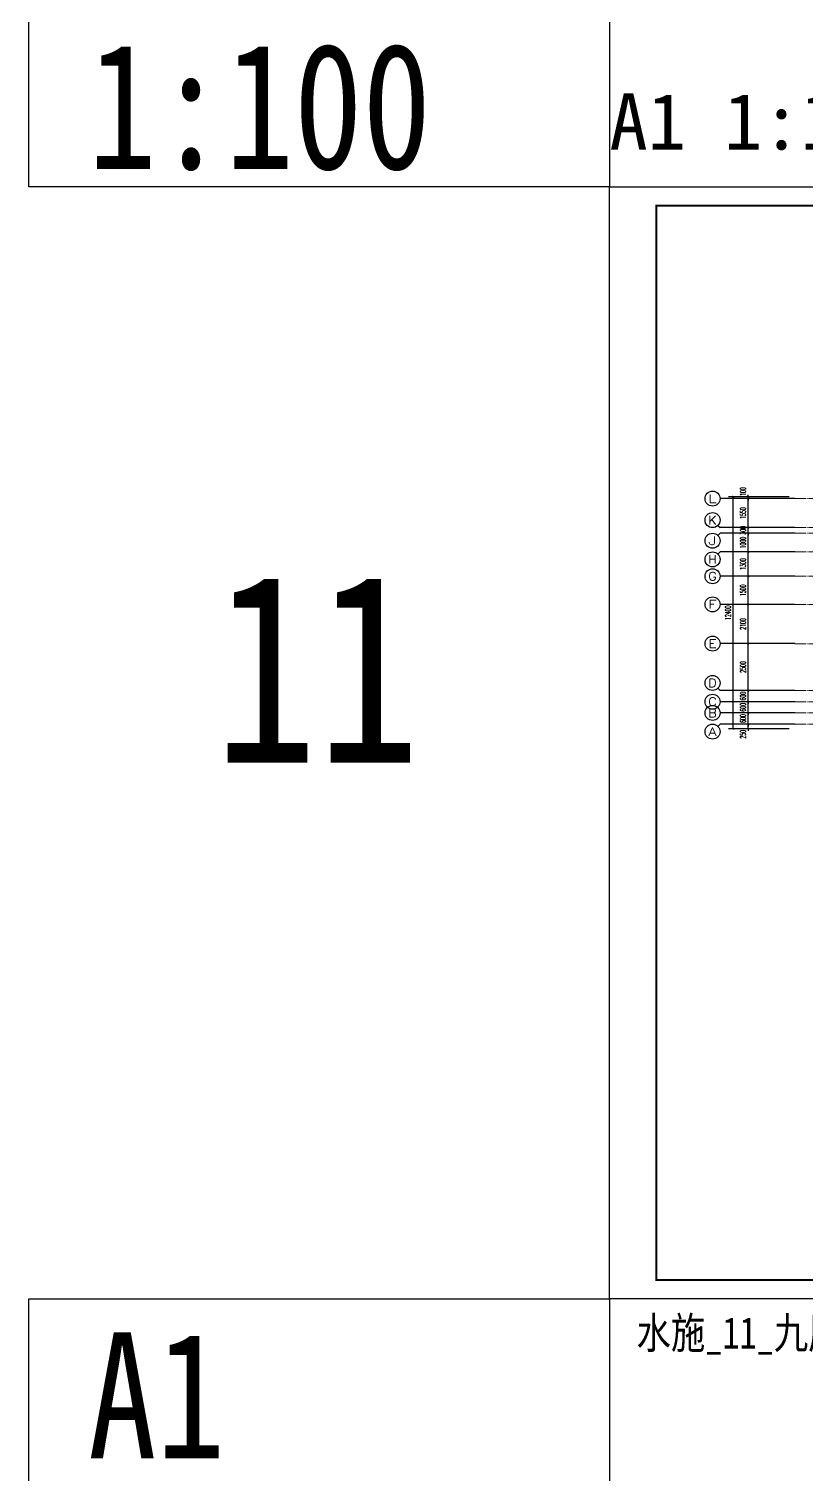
# Model space of a CAD drawing. Extents: x 27938 to 650306, y -92720 to 1524912.
# Drawn here: x 229214 to 270713, y 324258 to 401467 of the extents above; entities that cross this region are included whole.
import ezdxf
from ezdxf.enums import TextEntityAlignment as Align

# ---------------------------------------------------------------- set-up
doc = ezdxf.new("R2010")
doc.units = 0
doc.header["$LTSCALE"] = 1000
doc.header["$MEASUREMENT"] = 0
doc.linetypes.add('DOTE', pattern=[2.42, 2, -0.2, 0.02, -0.2])
for name, color, linetype in [('AXIS', 3, 'Continuous'), ('AXIS_TEXT', 4, 'Continuous'), ('text', 7, 'Continuous'), ('图框', 140, 'Continuous'), ('导图字', 7, 'Continuous')]:
    doc.layers.add(name, color=color, linetype=linetype)
doc.layers.add('DOTE', color=19, linetype='DOTE', lineweight=9)
doc.layers.add('yichutu', color=7, linetype='Continuous', true_color=0xffffff, plot=False)
doc.styles.add('_TCH_AXIS', font='COMPLEX', dxfattribs={"bigfont": 'GBCBIG'})
doc.styles.add('_TCH_DIM_T3', font='SIMPLEX.shx', dxfattribs={"width": 0.494118, "bigfont": 'GBCBIG.shx'})
doc.styles.add('_TCH_LABEL', font='simhei.ttf')
doc.styles.add('COMPLEX', font='COMPLEX')
doc.styles.add('黑体', font='simhei.ttf')
doc.dimstyles.new('_TCH_ARCH&&100', dxfattribs={"dimtxt": 297.5, "dimasz": 100, "dimexe": 250, "dimexo": 300, "dimgap": 126.25, "dimtad": 1, "dimdec": 0, "dimzin": 0, "dimdsep": 46, "dimtxsty": '_TCH_DIM_T3', "dimblk": 'ARCHTICK', "dimcen": 0.09, "dimclrt": 4, "dimazin": 2, "dimtfac": 1, "dimtdec": 0, "dimtix": 1, "dimtmove": 2, "dimatfit": 3, "dimfxl": 1, "dimtolj": 1, "dimtzin": 0, "dimarcsym": 0})

# ---------------------------------------------------------------- blocks, each defined once
blk = doc.blocks.new('FGDGDRGSDGDG')
at = {"layer": 'DOTE', "linetype": 'DOTE', "ltscale": 0.3}
for p, q in [((490182, 529998), (490182, 513948)), ((491982, 529998), (491982, 522348)), ((494982, 529998), (494982, 522348)), ((496782, 529998), (496782, 513948)), ((499982, 529998), (499982, 523848)), ((502482, 529998), (502482, 522348)), ((505282, 529998), (505282, 522348)), ((507782, 529998), (507782, 523848)), ((510982, 529998), (510982, 513948)), ((512782, 529998), (512782, 522348)), ((515782, 529998), (515782, 522348)), ((517582, 529998), (517582, 513948)), ((519382, 529998), (519382, 522348)), ((522382, 529998), (522382, 522348)), ((524182, 529998), (524182, 513948)), ((527382, 529998), (527382, 523848)), ((529882, 529998), (529882, 522348)), ((532682, 529998), (532682, 522348)), ((535182, 529998), (535182, 523848)), ((538382, 529998), (538382, 513948)), ((540182, 529998), (540182, 522348)), ((543182, 529998), (543182, 522348)), ((544982, 529998), (544982, 513948)), ((488182, 527998), (546982, 527998)), ((501682, 527998), (501682, 526448)), ((506082, 527998), (506082, 526448)), ((529082, 527998), (529082, 526448)), ((533482, 527998), (533482, 526448)), ((488182, 526448), (546982, 526448)), ((488182, 526148), (546982, 526148)), ((488182, 525148), (546982, 525148)), ((488182, 523848), (546982, 523848)), ((500682, 523848), (500682, 513948)), ((507082, 523848), (507082, 513948)), ((528082, 523848), (528082, 513948)), ((534482, 523848), (534482, 513948)), ((488182, 522348), (546982, 522348)), ((493682, 522348), (493682, 513948)), ((502632, 522348), (502632, 520248)), ((505132, 522348), (505132, 520248)), ((514082, 522348), (514082, 513948)), ((521082, 522348), (521082, 513948)), ((530032, 522348), (530032, 520248)), ((532532, 522348), (532532, 520248)), ((541482, 522348), (541482, 513948)), ((488182, 520248), (546982, 520248)), ((503882, 520248), (503882, 513948)), ((531282, 520248), (531282, 513948)), ((488182, 517748), (546982, 517748)), ((492882, 517748), (492882, 517148)), ((514882, 517748), (514882, 517148)), ((520282, 517748), (520282, 517148)), ((542282, 517748), (542282, 517148)), ((488182, 517148), (546982, 517148)), ((488182, 516548), (546982, 516548)), ((499982, 516548), (499982, 515948)), ((501482, 516548), (501482, 515948)), ((506282, 516548), (506282, 515948)), ((507782, 516548), (507782, 515948)), ((527382, 516548), (527382, 515948)), ((528882, 516548), (528882, 515948)), ((533682, 516548), (533682, 515948)), ((535182, 516548), (535182, 515948)), ((488182, 515948), (546982, 515948))]:
    blk.add_line(p, q, dxfattribs=at)
blk = doc.blocks.new('TK')
at = {"layer": '图框'}
blk.add_lwpolyline([(465375, 548714), (549475, 548714), (549475, 489314), (465375, 489314)], close=True, dxfattribs=at)
blk.add_lwpolyline([(465375, 548714), (549475, 548714), (549475, 489314), (465375, 489314)], close=True, dxfattribs=at)
at = {"layer": '图框', "const_width": 100}
blk.add_lwpolyline([(548475, 490314), (548475, 547714), (467875, 547714), (467875, 490314)], close=True, dxfattribs=at)
blk = doc.blocks.new('yct-841-594-84100-59399.9999999999-100-1000.0')
at = {"layer": 'yichutu', "color": 7, "true_color": 0xffffff}
blk.add_lwpolyline([(0, 0), (0, 59400), (84100, 59400), (84100, 0)], close=True, dxfattribs=at)
at = {"layer": 'yichutu', "color": 7, "true_color": 0xffffff, "style": '_TCH_LABEL'}
blk.add_text('A1 1:100', height=3000, dxfattribs=at).set_placement((0, 61400))
blk = doc.blocks.new('_ArchTick')
at = {"color": 0, "linetype": 'ByBlock', "const_width": 0.4}
blk.add_lwpolyline([(-0.5, -0.5), (0.5, 0.5)], dxfattribs=at)
blk = doc.blocks.new('*D1137')
at = {"layer": 'AXIS', "color": 0, "lineweight": -2}
for p, q in [((267617, 364324), (267617, 364424)), ((269817, 364324), (267367, 364324)), ((269817, 364074), (267367, 364074)), ((267617, 364074), (267617, 364324)), ((267617, 364074), (267617, 363974))]:
    blk.add_line(p, q, dxfattribs=at)
at = {"layer": 'Defpoints', "color": 0}
for p in [(267617, 364324), (270117, 364324), (270117, 364074)]:
    blk.add_point(p, dxfattribs=at)
at = {"layer": 'AXIS', "color": 0, "lineweight": -2, "xscale": 100, "yscale": 100, "zscale": 100}
for p, rotation in [((267617, 364324), 270), ((267617, 364074), 90)]:
    blk.add_blockref('_ArchTick', p, dxfattribs=dict(at, rotation=rotation))
at = {"layer": 'AXIS', "color": 4, "insert": (267342, 363785), "char_height": 297.5, "attachment_point": 5, "rotation": 90, "style": '_TCH_DIM_T3'}
blk.add_mtext('\\A1;250', dxfattribs=at)
blk = doc.blocks.new('*D1138')
at = {"layer": 'AXIS', "color": 0, "lineweight": -2}
for p, q in [((269817, 364924), (267367, 364924)), ((267617, 364924), (267617, 365024)), ((267617, 364324), (267617, 364924)), ((269817, 364324), (267367, 364324)), ((267617, 364324), (267617, 364224))]:
    blk.add_line(p, q, dxfattribs=at)
at = {"layer": 'Defpoints', "color": 0}
for p in [(267617, 364924), (270117, 364924), (270117, 364324)]:
    blk.add_point(p, dxfattribs=at)
at = {"layer": 'AXIS', "color": 0, "lineweight": -2, "xscale": 100, "yscale": 100, "zscale": 100}
for p, rotation in [((267617, 364924), 270), ((267617, 364324), 90)]:
    blk.add_blockref('_ArchTick', p, dxfattribs=dict(at, rotation=rotation))
at = {"layer": 'AXIS', "color": 4, "insert": (267342, 364624), "char_height": 297.5, "attachment_point": 5, "rotation": 90, "style": '_TCH_DIM_T3'}
blk.add_mtext('\\A1;600', dxfattribs=at)
blk = doc.blocks.new('*D1139')
at = {"layer": 'AXIS', "color": 0, "lineweight": -2}
for p, q in [((269817, 365524), (267367, 365524)), ((267617, 365524), (267617, 365624)), ((267617, 364924), (267617, 365524)), ((269817, 364924), (267367, 364924)), ((267617, 364924), (267617, 364824))]:
    blk.add_line(p, q, dxfattribs=at)
at = {"layer": 'Defpoints', "color": 0}
for p in [(267617, 365524), (270117, 365524), (270117, 364924)]:
    blk.add_point(p, dxfattribs=at)
at = {"layer": 'AXIS', "color": 0, "lineweight": -2, "xscale": 100, "yscale": 100, "zscale": 100}
for p, rotation in [((267617, 365524), 270), ((267617, 364924), 90)]:
    blk.add_blockref('_ArchTick', p, dxfattribs=dict(at, rotation=rotation))
at = {"layer": 'AXIS', "color": 4, "insert": (267342, 365224), "char_height": 297.5, "attachment_point": 5, "rotation": 90, "style": '_TCH_DIM_T3'}
blk.add_mtext('\\A1;600', dxfattribs=at)
blk = doc.blocks.new('*D1140')
at = {"layer": 'AXIS', "color": 0, "lineweight": -2}
for p, q in [((269817, 366124), (267367, 366124)), ((267617, 366124), (267617, 366224)), ((267617, 365524), (267617, 366124)), ((269817, 365524), (267367, 365524)), ((267617, 365524), (267617, 365424))]:
    blk.add_line(p, q, dxfattribs=at)
at = {"layer": 'Defpoints', "color": 0}
for p in [(267617, 366124), (270117, 366124), (270117, 365524)]:
    blk.add_point(p, dxfattribs=at)
at = {"layer": 'AXIS', "color": 0, "lineweight": -2, "xscale": 100, "yscale": 100, "zscale": 100}
for p, rotation in [((267617, 366124), 270), ((267617, 365524), 90)]:
    blk.add_blockref('_ArchTick', p, dxfattribs=dict(at, rotation=rotation))
at = {"layer": 'AXIS', "color": 4, "insert": (267342, 365824), "char_height": 297.5, "attachment_point": 5, "rotation": 90, "style": '_TCH_DIM_T3'}
blk.add_mtext('\\A1;600', dxfattribs=at)
blk = doc.blocks.new('*D1141')
at = {"layer": 'AXIS', "color": 0, "lineweight": -2}
for p, q in [((269817, 368624), (267367, 368624)), ((267617, 366124), (267617, 368624)), ((269817, 366124), (267367, 366124))]:
    blk.add_line(p, q, dxfattribs=at)
at = {"layer": 'Defpoints', "color": 0}
for p in [(267617, 368624), (270117, 368624), (270117, 366124)]:
    blk.add_point(p, dxfattribs=at)
at = {"layer": 'AXIS', "color": 0, "lineweight": -2, "xscale": 100, "yscale": 100, "zscale": 100}
for p, rotation in [((267617, 368624), 90), ((267617, 366124), 270)]:
    blk.add_blockref('_ArchTick', p, dxfattribs=dict(at, rotation=rotation))
at = {"layer": 'AXIS', "color": 4, "insert": (267342, 367374), "char_height": 297.5, "attachment_point": 5, "rotation": 90, "style": '_TCH_DIM_T3'}
blk.add_mtext('\\A1;2500', dxfattribs=at)
blk = doc.blocks.new('*D1142')
at = {"layer": 'AXIS', "color": 0, "lineweight": -2}
for p, q in [((269817, 370724), (267367, 370724)), ((267617, 368624), (267617, 370724)), ((269817, 368624), (267367, 368624))]:
    blk.add_line(p, q, dxfattribs=at)
at = {"layer": 'Defpoints', "color": 0}
for p in [(267617, 370724), (270117, 370724), (270117, 368624)]:
    blk.add_point(p, dxfattribs=at)
at = {"layer": 'AXIS', "color": 0, "lineweight": -2, "xscale": 100, "yscale": 100, "zscale": 100}
for p, rotation in [((267617, 370724), 90), ((267617, 368624), 270)]:
    blk.add_blockref('_ArchTick', p, dxfattribs=dict(at, rotation=rotation))
at = {"layer": 'AXIS', "color": 4, "insert": (267342, 369674), "char_height": 297.5, "attachment_point": 5, "rotation": 90, "style": '_TCH_DIM_T3'}
blk.add_mtext('\\A1;2100', dxfattribs=at)
blk = doc.blocks.new('*D1143')
at = {"layer": 'AXIS', "color": 0, "lineweight": -2}
for p, q in [((269817, 372224), (267367, 372224)), ((267617, 370724), (267617, 372224)), ((269817, 370724), (267367, 370724))]:
    blk.add_line(p, q, dxfattribs=at)
at = {"layer": 'Defpoints', "color": 0}
for p in [(267617, 372224), (270117, 372224), (270117, 370724)]:
    blk.add_point(p, dxfattribs=at)
at = {"layer": 'AXIS', "color": 0, "lineweight": -2, "xscale": 100, "yscale": 100, "zscale": 100}
for p, rotation in [((267617, 372224), 90), ((267617, 370724), 270)]:
    blk.add_blockref('_ArchTick', p, dxfattribs=dict(at, rotation=rotation))
at = {"layer": 'AXIS', "color": 4, "insert": (267342, 371474), "char_height": 297.5, "attachment_point": 5, "rotation": 90, "style": '_TCH_DIM_T3'}
blk.add_mtext('\\A1;1500', dxfattribs=at)
blk = doc.blocks.new('*D1144')
at = {"layer": 'AXIS', "color": 0, "lineweight": -2}
for p, q in [((269817, 373524), (267367, 373524)), ((267617, 372224), (267617, 373524)), ((269817, 372224), (267367, 372224))]:
    blk.add_line(p, q, dxfattribs=at)
at = {"layer": 'Defpoints', "color": 0}
for p in [(267617, 373524), (270117, 373524), (270117, 372224)]:
    blk.add_point(p, dxfattribs=at)
at = {"layer": 'AXIS', "color": 0, "lineweight": -2, "xscale": 100, "yscale": 100, "zscale": 100}
for p, rotation in [((267617, 373524), 90), ((267617, 372224), 270)]:
    blk.add_blockref('_ArchTick', p, dxfattribs=dict(at, rotation=rotation))
at = {"layer": 'AXIS', "color": 4, "insert": (267342, 372874), "char_height": 297.5, "attachment_point": 5, "rotation": 90, "style": '_TCH_DIM_T3'}
blk.add_mtext('\\A1;1300', dxfattribs=at)
blk = doc.blocks.new('*D1145')
at = {"layer": 'AXIS', "color": 0, "lineweight": -2}
for p, q in [((269817, 374524), (267367, 374524)), ((267617, 373524), (267617, 374524)), ((269817, 373524), (267367, 373524))]:
    blk.add_line(p, q, dxfattribs=at)
at = {"layer": 'Defpoints', "color": 0}
for p in [(267617, 374524), (270117, 374524), (270117, 373524)]:
    blk.add_point(p, dxfattribs=at)
at = {"layer": 'AXIS', "color": 0, "lineweight": -2, "xscale": 100, "yscale": 100, "zscale": 100}
for p, rotation in [((267617, 374524), 90), ((267617, 373524), 270)]:
    blk.add_blockref('_ArchTick', p, dxfattribs=dict(at, rotation=rotation))
at = {"layer": 'AXIS', "color": 4, "insert": (267342, 374024), "char_height": 297.5, "attachment_point": 5, "rotation": 90, "style": '_TCH_DIM_T3'}
blk.add_mtext('\\A1;1000', dxfattribs=at)
blk = doc.blocks.new('*D1146')
at = {"layer": 'AXIS', "color": 0, "lineweight": -2}
for p, q in [((269817, 374824), (267367, 374824)), ((269817, 374524), (267367, 374524)), ((267617, 374824), (267617, 374924)), ((267617, 374524), (267617, 374824)), ((267617, 374524), (267617, 374424))]:
    blk.add_line(p, q, dxfattribs=at)
at = {"layer": 'Defpoints', "color": 0}
for p in [(267617, 374824), (270117, 374824), (270117, 374524)]:
    blk.add_point(p, dxfattribs=at)
at = {"layer": 'AXIS', "color": 0, "lineweight": -2, "xscale": 100, "yscale": 100, "zscale": 100}
for p, rotation in [((267617, 374824), 270), ((267617, 374524), 90)]:
    blk.add_blockref('_ArchTick', p, dxfattribs=dict(at, rotation=rotation))
at = {"layer": 'AXIS', "color": 4, "insert": (267342, 374674), "char_height": 297.5, "attachment_point": 5, "rotation": 90, "style": '_TCH_DIM_T3'}
blk.add_mtext('\\A1;300', dxfattribs=at)
blk = doc.blocks.new('*D1147')
at = {"layer": 'AXIS', "color": 0, "lineweight": -2}
for p, q in [((269817, 376374), (267367, 376374)), ((267617, 374824), (267617, 376374)), ((269817, 374824), (267367, 374824))]:
    blk.add_line(p, q, dxfattribs=at)
at = {"layer": 'Defpoints', "color": 0}
for p in [(267617, 376374), (270117, 376374), (270117, 374824)]:
    blk.add_point(p, dxfattribs=at)
at = {"layer": 'AXIS', "color": 0, "lineweight": -2, "xscale": 100, "yscale": 100, "zscale": 100}
for p, rotation in [((267617, 376374), 90), ((267617, 374824), 270)]:
    blk.add_blockref('_ArchTick', p, dxfattribs=dict(at, rotation=rotation))
at = {"layer": 'AXIS', "color": 4, "insert": (267342, 375599), "char_height": 297.5, "attachment_point": 5, "rotation": 90, "style": '_TCH_DIM_T3'}
blk.add_mtext('\\A1;1550', dxfattribs=at)
blk = doc.blocks.new('*D1148')
at = {"layer": 'AXIS', "color": 0, "lineweight": -2}
for p, q in [((269817, 376474), (267367, 376474)), ((269817, 376374), (267367, 376374)), ((267617, 376474), (267617, 376574)), ((267617, 376374), (267617, 376474)), ((267617, 376374), (267617, 376274))]:
    blk.add_line(p, q, dxfattribs=at)
at = {"layer": 'Defpoints', "color": 0}
for p in [(267617, 376474), (270117, 376474), (270117, 376374)]:
    blk.add_point(p, dxfattribs=at)
at = {"layer": 'AXIS', "color": 0, "lineweight": -2, "xscale": 100, "yscale": 100, "zscale": 100}
for p, rotation in [((267617, 376474), 270), ((267617, 376374), 90)]:
    blk.add_blockref('_ArchTick', p, dxfattribs=dict(at, rotation=rotation))
at = {"layer": 'AXIS', "color": 4, "insert": (267342, 376749), "char_height": 297.5, "attachment_point": 5, "rotation": 90, "style": '_TCH_DIM_T3'}
blk.add_mtext('\\A1;100', dxfattribs=at)
blk = doc.blocks.new('*D1149')
at = {"layer": 'AXIS', "color": 0, "lineweight": -2}
for p, q in [((269817, 376474), (266567, 376474)), ((266817, 364074), (266817, 376474)), ((269817, 364074), (266567, 364074))]:
    blk.add_line(p, q, dxfattribs=at)
at = {"layer": 'Defpoints', "color": 0}
for p in [(266817, 376474), (270117, 376474), (270117, 364074)]:
    blk.add_point(p, dxfattribs=at)
at = {"layer": 'AXIS', "color": 0, "lineweight": -2, "xscale": 100, "yscale": 100, "zscale": 100}
for p, rotation in [((266817, 376474), 90), ((266817, 364074), 270)]:
    blk.add_blockref('_ArchTick', p, dxfattribs=dict(at, rotation=rotation))
at = {"layer": 'AXIS', "color": 4, "insert": (266542, 370274), "char_height": 297.5, "attachment_point": 5, "rotation": 90, "style": '_TCH_DIM_T3'}
blk.add_mtext('\\A1;12400', dxfattribs=at)
blk = doc.blocks.new('_AXISO')
blk.add_circle((0, 0), 0.5)
at = {"layer": 'AXIS_TEXT', "style": 'COMPLEX', "width": 1.041667}
blk.add_attdef('A', text='', height=0.56, dxfattribs=at).set_placement((-0.25, -0.28), (0.25, -0.28), align=Align.FIT)

msp = doc.modelspace()

# ---------------------------------------------------------------- linework, layer by layer
at = {"layer": 'AXIS'}
for p, q in [((270116.6, 376373.7), (266116.6, 376373.7)), ((265999.4, 374940.9), (266116.6, 374823.7)), ((265999.4, 374406.6), (266116.6, 374523.7)), ((270116.6, 374823.7), (266116.6, 374823.7)), ((270116.6, 374523.7), (266116.6, 374523.7)), ((265999.4, 373406.6), (266116.6, 373523.7)), ((270116.6, 373523.7), (266116.6, 373523.7)), ((270116.6, 372223.7), (266116.6, 372223.7)), ((270116.6, 370723.7), (266116.6, 370723.7)), ((270116.6, 368623.7), (266116.6, 368623.7)), ((265999.4, 366240.9), (266116.6, 366123.7)), ((270116.6, 366123.7), (266116.6, 366123.7)), ((270116.6, 365523.7), (266116.6, 365523.7)), ((270116.6, 364923.7), (266116.6, 364923.7)), ((265999.4, 364206.6), (266116.6, 364323.7)), ((270116.6, 364323.7), (266116.6, 364323.7))]:
    msp.add_line(p, q, dxfattribs=at)
at = {"layer": 'text', "color": 2}
for points in [[(260214.1, 393023.5), (229214.1, 393023.5), (229214.1, 410831.9), (260214.1, 410831.9)], [(260214.1, 315815.2), (229214.1, 315815.2), (229214.1, 333623.5), (260214.1, 333623.5)]]:
    msp.add_lwpolyline(points, close=True, dxfattribs=at)

# ---------------------------------------------------------------- block references
for name, p in [('TK', (-205160.9, -155690.1)), ('FGDGDRGSDGDG', (-218065.9, -151624.7))]:
    msp.add_blockref(name, p)
at = {"layer": 'AXIS'}
ref = msp.add_blockref('_AXISO', (265716.6, 376373.7), dxfattribs=dict(at, xscale=800, yscale=800, zscale=800))
ref.add_attrib('A', 'L', dxfattribs={"layer": 'AXIS_TEXT', "height": 452.5, "style": '_TCH_AXIS', "width": 1.4}).set_placement((265490.3, 376147.5), (265942.9, 376147.5), align=Align.FIT)
ref = msp.add_blockref('_AXISO', (265716.6, 375223.7), dxfattribs=dict(at, xscale=800, yscale=800, zscale=800))
ref.add_attrib('A', 'K', dxfattribs={"layer": 'AXIS_TEXT', "height": 452.5, "style": '_TCH_AXIS', "width": 1.105263}).set_placement((265490.3, 374997.5), (265942.9, 374997.5), align=Align.FIT)
ref = msp.add_blockref('_AXISO', (265716.6, 374123.7), dxfattribs=dict(at, xscale=800, yscale=800, zscale=800))
ref.add_attrib('A', 'J', dxfattribs={"layer": 'AXIS_TEXT', "height": 452.5, "style": '_TCH_AXIS', "width": 1.909091}).set_placement((265490.3, 373897.5), (265942.9, 373897.5), align=Align.FIT)
ref = msp.add_blockref('_AXISO', (265716.6, 373123.7), dxfattribs=dict(at, xscale=800, yscale=800, zscale=800))
ref.add_attrib('A', 'H', dxfattribs={"layer": 'AXIS_TEXT', "height": 452.5, "style": '_TCH_AXIS', "width": 1.05}).set_placement((265490.3, 372897.5), (265942.9, 372897.5), align=Align.FIT)
ref = msp.add_blockref('_AXISO', (265716.6, 372223.7), dxfattribs=dict(at, xscale=800, yscale=800, zscale=800))
ref.add_attrib('A', 'G', dxfattribs={"layer": 'AXIS_TEXT', "height": 452.5, "style": '_TCH_AXIS', "width": 1.166667}).set_placement((265490.3, 371997.5), (265942.9, 371997.5), align=Align.FIT)
ref = msp.add_blockref('_AXISO', (265716.6, 370723.7), dxfattribs=dict(at, xscale=800, yscale=800, zscale=800))
ref.add_attrib('A', 'F', dxfattribs={"layer": 'AXIS_TEXT', "height": 452.5, "style": '_TCH_AXIS', "width": 1.3125}).set_placement((265490.3, 370497.5), (265942.9, 370497.5), align=Align.FIT)
ref = msp.add_blockref('_AXISO', (265716.6, 368623.7), dxfattribs=dict(at, xscale=800, yscale=800, zscale=800))
ref.add_attrib('A', 'E', dxfattribs={"layer": 'AXIS_TEXT', "height": 452.5, "style": '_TCH_AXIS', "width": 1.3125}).set_placement((265490.3, 368397.5), (265942.9, 368397.5), align=Align.FIT)
ref = msp.add_blockref('_AXISO', (265716.6, 366523.7), dxfattribs=dict(at, xscale=800, yscale=800, zscale=800))
ref.add_attrib('A', 'D', dxfattribs={"layer": 'AXIS_TEXT', "height": 452.5, "style": '_TCH_AXIS', "width": 1.235294}).set_placement((265490.3, 366297.5), (265942.9, 366297.5), align=Align.FIT)
ref = msp.add_blockref('_AXISO', (265716.6, 365523.7), dxfattribs=dict(at, xscale=800, yscale=800, zscale=800))
ref.add_attrib('A', 'C', dxfattribs={"layer": 'AXIS_TEXT', "height": 452.5, "style": '_TCH_AXIS', "width": 1.4}).set_placement((265490.3, 365297.5), (265942.9, 365297.5), align=Align.FIT)
ref = msp.add_blockref('_AXISO', (265716.6, 364923.7), dxfattribs=dict(at, xscale=800, yscale=800, zscale=800))
ref.add_attrib('A', 'B', dxfattribs={"layer": 'AXIS_TEXT', "height": 452.5, "style": '_TCH_AXIS', "width": 1.235294}).set_placement((265490.3, 364697.5), (265942.9, 364697.5), align=Align.FIT)
ref = msp.add_blockref('_AXISO', (265716.6, 363923.7), dxfattribs=dict(at, xscale=800, yscale=800, zscale=800))
ref.add_attrib('A', 'A', dxfattribs={"layer": 'AXIS_TEXT', "height": 452.5, "style": '_TCH_AXIS', "width": 1.166667}).set_placement((265490.3, 363697.5), (265942.9, 363697.5), align=Align.FIT)
at = {"layer": 'yichutu'}
msp.add_blockref('yct-841-594-84100-59399.9999999999-100-1000.0', (260214.1, 333623.5), dxfattribs=at)

# ---------------------------------------------------------------- texts
at = {"layer": 'text', "color": 2, "style": '黑体', "width": 0.8}
for s, p in [('1:100', (232377.3, 393980.2)), ('A1', (232367.4, 325097.9))]:
    msp.add_text(s, height=6729.45, dxfattribs=at).set_placement(p)
at = {"layer": 'text', "color": 1, "style": '黑体', "width": 0.8}
msp.add_text('11', height=10094.18, dxfattribs=at).set_placement((239112.3, 362270.4))
at = {"layer": '导图字', "color": 1, "style": '黑体', "width": 0.8}
msp.add_text('水施_11_九层给排水平面图_A1', height=1682.363, dxfattribs=at).set_placement((261657.3, 330960.1))

# ---------------------------------------------------------------- dimensions: what is measured, and where the dimension line sits
at = {"layer": 'AXIS'}
for base, p1, p2, picture, middle in [((267616.6, 376473.7), (270116.6, 376373.7), (270116.6, 376473.7), '*D1148', (267341.6, 376748.7)), ((267616.6, 364323.7), (270116.6, 364073.7), (270116.6, 364323.7), '*D1137', (267341.6, 363784.7))]:
    dim = msp.add_linear_dim(base=base, p1=p1, p2=p2, angle=90, dimstyle='_TCH_ARCH&&100', dxfattribs=at)
    dim.commit()
    dim.dimension.update_dxf_attribs({"geometry": picture, "text_midpoint": middle, "dimtype": 129})
for p1, p2, distance, picture, middle in [((270116.6, 364073.7), (270116.6, 376473.7), 3300, '*D1149', (266541.6, 370273.7)), ((270116.6, 374823.7), (270116.6, 376373.7), 2500, '*D1147', (267341.6, 375598.7)), ((270116.6, 374523.7), (270116.6, 374823.7), 2500, '*D1146', (267341.6, 374673.7)), ((270116.6, 373523.7), (270116.6, 374523.7), 2500, '*D1145', (267341.6, 374023.7)), ((270116.6, 372223.7), (270116.6, 373523.7), 2500, '*D1144', (267341.6, 372873.7)), ((270116.6, 370723.7), (270116.6, 372223.7), 2500, '*D1143', (267341.6, 371473.7)), ((270116.6, 368623.7), (270116.6, 370723.7), 2500, '*D1142', (267341.6, 369673.7)), ((270116.6, 366123.7), (270116.6, 368623.7), 2500, '*D1141', (267341.6, 367373.7)), ((270116.6, 365523.7), (270116.6, 366123.7), 2500, '*D1140', (267341.6, 365823.7)), ((270116.6, 364923.7), (270116.6, 365523.7), 2500, '*D1139', (267341.6, 365223.7)), ((270116.6, 364323.7), (270116.6, 364923.7), 2500, '*D1138', (267341.6, 364623.7))]:
    dim = msp.add_aligned_dim(p1=p1, p2=p2, distance=distance, dimstyle='_TCH_ARCH&&100', dxfattribs=at)
    dim.commit()
    dim.dimension.update_dxf_attribs({"geometry": picture, "text_midpoint": middle})

doc.saveas('drawing.dxf')
